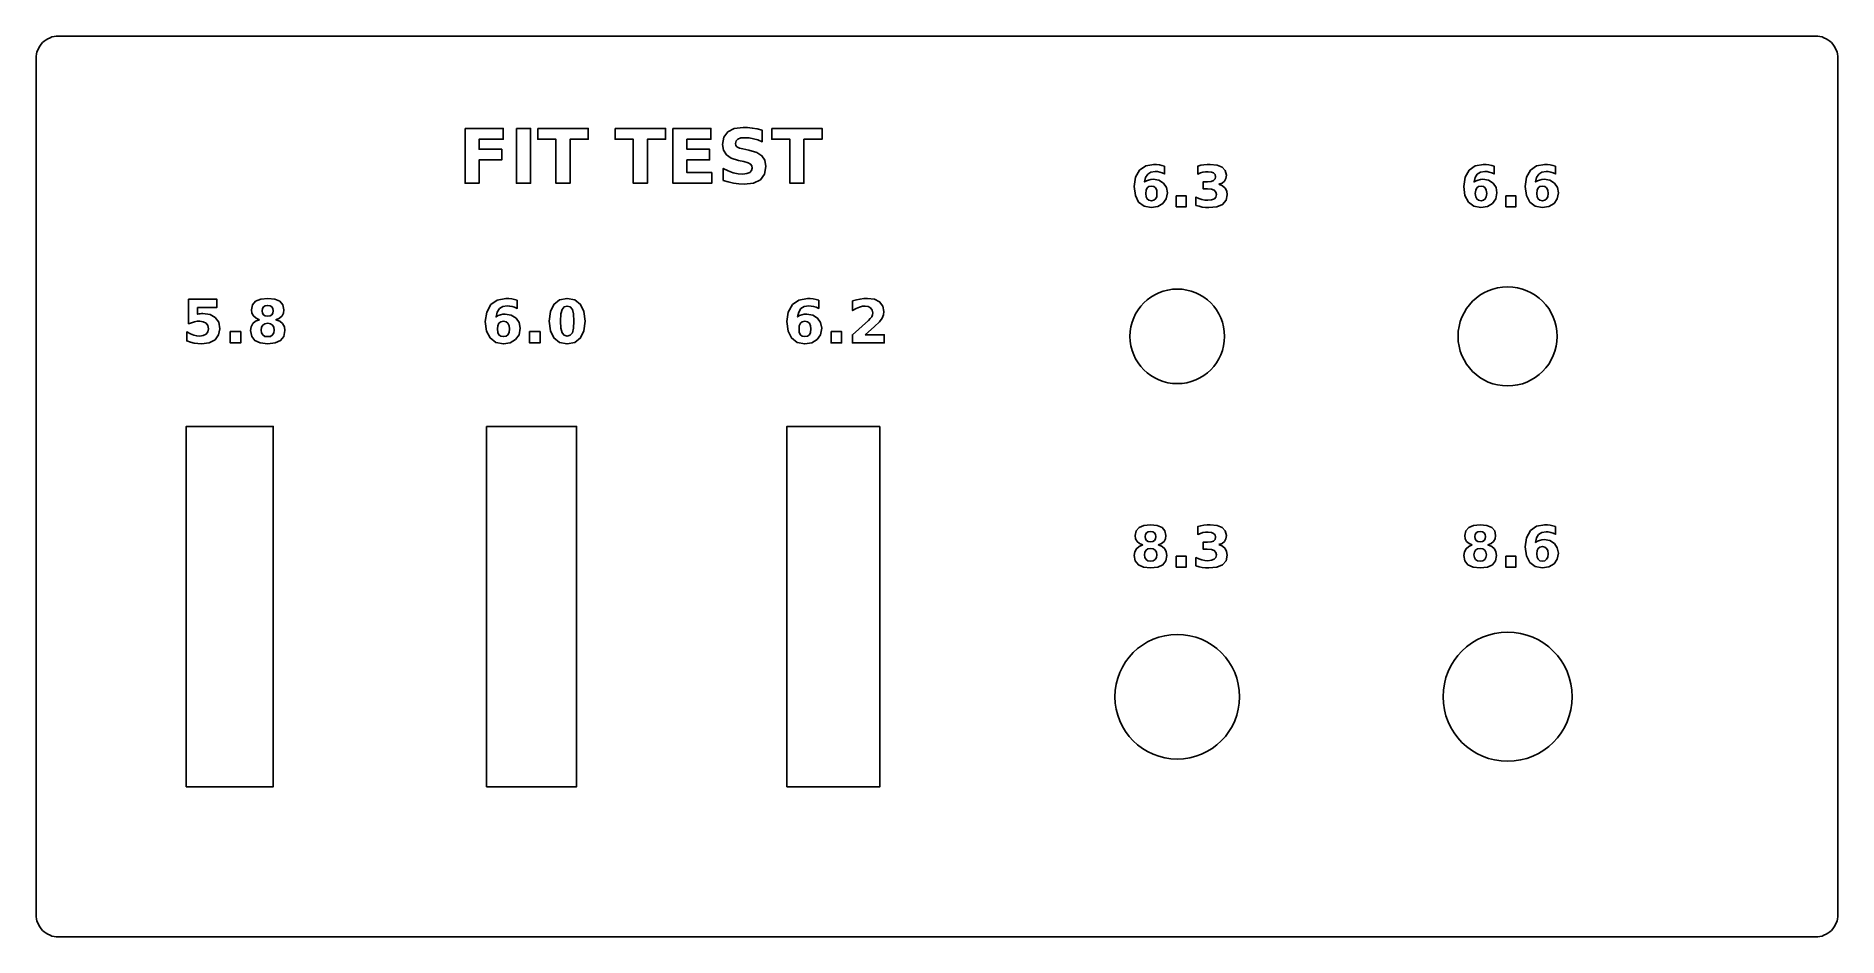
# Model space of a CAD drawing. Header units: millimetres. Extents: x 5 to 125, y 5 to 65.
import ezdxf

# ---------------------------------------------------------------- set-up
doc = ezdxf.new("R2010")
doc.units = ezdxf.units.MM
doc.layers.add('CUT', color=1, linetype='Continuous')
doc.layers.add('ENGRAVE', color=5, linetype='Continuous')

msp = doc.modelspace()

# ---------------------------------------------------------------- linework, layer by layer
at = {"layer": 'CUT'}
for points in [[(6.06, 5.06), (5.93, 5.11), (5.79, 5.18), (5.67, 5.25), (5.55, 5.34), (5.44, 5.44), (5.34, 5.55), (5.25, 5.67), (5.18, 5.79), (5.11, 5.93), (5.06, 6.06), (5.03, 6.21), (5.01, 6.35), (5, 6.5), (5, 63.5), (5.01, 63.65), (5.03, 63.79), (5.06, 63.94), (5.11, 64.07), (5.18, 64.21), (5.25, 64.33), (5.34, 64.45), (5.44, 64.56), (5.55, 64.66), (5.67, 64.75), (5.79, 64.82), (5.93, 64.89), (6.06, 64.94), (6.21, 64.97), (6.35, 64.99), (6.5, 65), (123.5, 65), (123.65, 64.99), (123.79, 64.97), (123.94, 64.94), (124.07, 64.89), (124.21, 64.82), (124.33, 64.75), (124.45, 64.66), (124.56, 64.56), (124.66, 64.45), (124.75, 64.33), (124.82, 64.21), (124.89, 64.07), (124.94, 63.94), (124.97, 63.79), (124.99, 63.65), (125, 63.5), (125, 6.5), (124.99, 6.35), (124.97, 6.21), (124.94, 6.06), (124.89, 5.93), (124.82, 5.79), (124.75, 5.67), (124.66, 5.55), (124.56, 5.44), (124.45, 5.34), (124.33, 5.25), (124.21, 5.18), (124.07, 5.11), (123.94, 5.06), (123.79, 5.03), (123.65, 5.01), (123.5, 5), (6.5, 5), (6.35, 5.01), (6.21, 5.03), (6.06, 5.06)], [(15, 15), (20.8, 15), (20.8, 39), (15, 39), (15, 15)], [(35, 39), (35, 15), (41, 15), (41, 39), (35, 39)], [(61.2, 39), (55, 39), (55, 15), (61.2, 15), (61.2, 39)]]:
    msp.add_lwpolyline(points, close=True, dxfattribs=at)
for centre, radius in [((81, 45), 3.15), ((103, 45), 3.3), ((103, 21), 4.3), ((81, 21), 4.15)]:
    msp.add_circle(centre, radius, dxfattribs=at)
at = {"layer": 'ENGRAVE'}
for points in [[(33.57, 58.85), (36.11, 58.85), (36.11, 58.13), (34.51, 58.13), (34.51, 57.46), (36.01, 57.46), (36.01, 56.75), (34.51, 56.75), (34.51, 55.2), (33.57, 55.2), (33.57, 58.85)], [(38.41, 58.85), (41.77, 58.85), (41.77, 58.13), (40.56, 58.13), (40.56, 55.2), (39.62, 55.2), (39.62, 58.13), (38.41, 58.13), (38.41, 58.85)], [(43.56, 58.85), (46.92, 58.85), (46.92, 58.13), (45.71, 58.13), (45.71, 55.2), (44.77, 55.2), (44.77, 58.13), (43.56, 58.13), (43.56, 58.85)], [(47.41, 58.85), (49.94, 58.85), (49.94, 58.13), (48.35, 58.13), (48.35, 57.46), (49.85, 57.46), (49.85, 56.75), (48.35, 56.75), (48.35, 55.91), (50, 55.91), (50, 55.2), (47.41, 55.2), (47.41, 58.85)], [(53.36, 58.73), (53.36, 57.96), (53.06, 58.08), (52.77, 58.16), (52.5, 58.21), (52.23, 58.23), (51.94, 58.21), (51.74, 58.14), (51.62, 58.02), (51.58, 57.85), (51.6, 57.72), (51.68, 57.62), (51.84, 57.54), (52.08, 57.48), (52.48, 57.4), (53, 57.25), (53.34, 57.03), (53.54, 56.73), (53.6, 56.32), (53.51, 55.79), (53.24, 55.42), (52.79, 55.2), (52.15, 55.13), (51.8, 55.15), (51.45, 55.2), (51.1, 55.28), (50.76, 55.39), (50.76, 56.18), (51.1, 56.02), (51.43, 55.9), (51.75, 55.83), (52.06, 55.81), (52.33, 55.84), (52.53, 55.91), (52.65, 56.04), (52.69, 56.21), (52.67, 56.36), (52.58, 56.47), (52.42, 56.56), (52.14, 56.64), (51.78, 56.72), (51.3, 56.87), (50.98, 57.09), (50.79, 57.39), (50.72, 57.78), (50.81, 58.26), (51.07, 58.62), (51.5, 58.84), (52.09, 58.91), (52.39, 58.9), (52.7, 58.87), (53.03, 58.81), (53.36, 58.73)], [(53.99, 58.85), (57.35, 58.85), (57.35, 58.13), (56.14, 58.13), (56.14, 55.2), (55.2, 55.2), (55.2, 58.13), (53.99, 58.13), (53.99, 58.85)], [(80.16, 56.33), (80.16, 55.82), (79.99, 55.89), (79.83, 55.94), (79.68, 55.97), (79.52, 55.98), (79.24, 55.94), (79.03, 55.8), (78.89, 55.58), (78.82, 55.28), (78.95, 55.36), (79.08, 55.41), (79.23, 55.45), (79.4, 55.46), (79.78, 55.4), (80.08, 55.21), (80.28, 54.92), (80.34, 54.56), (80.27, 54.16), (80.05, 53.85), (79.71, 53.65), (79.27, 53.58), (78.79, 53.67), (78.43, 53.94), (78.21, 54.38), (78.14, 54.98), (78.23, 55.59), (78.49, 56.06), (78.9, 56.35), (79.43, 56.45), (79.62, 56.44), (79.81, 56.42), (79.98, 56.38), (80.16, 56.33)], [(83.76, 55.13), (84.01, 55.03), (84.19, 54.87), (84.3, 54.67), (84.33, 54.42), (84.25, 54.06), (84.02, 53.79), (83.63, 53.63), (83.1, 53.58), (82.88, 53.59), (82.67, 53.61), (82.46, 53.66), (82.24, 53.72), (82.24, 54.27), (82.44, 54.18), (82.64, 54.12), (82.84, 54.08), (83.03, 54.06), (83.28, 54.09), (83.47, 54.16), (83.58, 54.28), (83.62, 54.44), (83.58, 54.61), (83.46, 54.73), (83.27, 54.8), (83.01, 54.83), (82.72, 54.83), (82.72, 55.29), (83.02, 55.29), (83.26, 55.31), (83.42, 55.37), (83.52, 55.48), (83.55, 55.63), (83.52, 55.77), (83.42, 55.88), (83.27, 55.94), (83.06, 55.96), (82.89, 55.95), (82.71, 55.93), (82.54, 55.88), (82.36, 55.81), (82.36, 56.33), (82.57, 56.39), (82.78, 56.42), (82.99, 56.44), (83.19, 56.45), (83.66, 56.41), (84, 56.27), (84.2, 56.05), (84.27, 55.74), (84.24, 55.52), (84.14, 55.34), (83.98, 55.21), (83.76, 55.13)], [(102.11, 56.33), (102.11, 55.82), (101.94, 55.89), (101.78, 55.94), (101.63, 55.97), (101.48, 55.98), (101.19, 55.94), (100.98, 55.8), (100.84, 55.58), (100.77, 55.28), (100.9, 55.36), (101.04, 55.41), (101.19, 55.45), (101.35, 55.46), (101.73, 55.4), (102.03, 55.21), (102.23, 54.92), (102.29, 54.56), (102.22, 54.16), (102, 53.85), (101.66, 53.65), (101.22, 53.58), (100.74, 53.67), (100.39, 53.94), (100.16, 54.38), (100.09, 54.98), (100.18, 55.59), (100.44, 56.06), (100.85, 56.35), (101.39, 56.45), (101.57, 56.44), (101.76, 56.42), (101.94, 56.38), (102.11, 56.33)], [(106.2, 56.33), (106.2, 55.82), (106.03, 55.89), (105.87, 55.94), (105.71, 55.97), (105.56, 55.98), (105.28, 55.94), (105.07, 55.8), (104.93, 55.58), (104.86, 55.28), (104.99, 55.36), (105.12, 55.41), (105.27, 55.45), (105.44, 55.46), (105.82, 55.4), (106.12, 55.21), (106.32, 54.92), (106.38, 54.56), (106.31, 54.16), (106.09, 53.85), (105.75, 53.65), (105.31, 53.58), (104.83, 53.67), (104.47, 53.94), (104.25, 54.38), (104.18, 54.98), (104.26, 55.59), (104.52, 56.06), (104.93, 56.35), (105.47, 56.45), (105.66, 56.44), (105.84, 56.42), (106.02, 56.38), (106.2, 56.33)], [(79.28, 55), (79.11, 54.97), (79, 54.88), (78.93, 54.73), (78.9, 54.51), (78.93, 54.3), (79, 54.15), (79.11, 54.06), (79.28, 54.03), (79.44, 54.06), (79.56, 54.15), (79.63, 54.3), (79.65, 54.51), (79.63, 54.73), (79.56, 54.88), (79.44, 54.97), (79.28, 55)], [(101.23, 55), (101.07, 54.97), (100.95, 54.88), (100.88, 54.73), (100.85, 54.51), (100.88, 54.3), (100.95, 54.15), (101.07, 54.06), (101.23, 54.03), (101.39, 54.06), (101.51, 54.15), (101.58, 54.3), (101.61, 54.51), (101.58, 54.73), (101.51, 54.88), (101.39, 54.97), (101.23, 55)], [(105.32, 55), (105.15, 54.97), (105.04, 54.88), (104.97, 54.73), (104.94, 54.51), (104.97, 54.3), (105.04, 54.15), (105.15, 54.06), (105.32, 54.03), (105.48, 54.06), (105.6, 54.15), (105.67, 54.3), (105.69, 54.51), (105.67, 54.73), (105.6, 54.88), (105.48, 54.97), (105.32, 55)], [(15.16, 47.48), (17.03, 47.48), (17.03, 46.92), (15.76, 46.92), (15.76, 46.47), (15.85, 46.49), (15.93, 46.51), (16.02, 46.52), (16.11, 46.52), (16.59, 46.45), (16.94, 46.25), (17.17, 45.94), (17.24, 45.51), (17.16, 45.09), (16.92, 44.77), (16.53, 44.57), (16.02, 44.5), (15.77, 44.52), (15.53, 44.55), (15.29, 44.61), (15.04, 44.7), (15.04, 45.29), (15.28, 45.17), (15.5, 45.08), (15.7, 45.03), (15.9, 45.02), (16.14, 45.05), (16.33, 45.15), (16.45, 45.31), (16.49, 45.51), (16.45, 45.72), (16.33, 45.87), (16.14, 45.97), (15.9, 46.01), (15.73, 46), (15.55, 45.97), (15.36, 45.91), (15.16, 45.84), (15.16, 47.48)], [(19.88, 46.11), (19.65, 46.21), (19.48, 46.36), (19.38, 46.55), (19.35, 46.77), (19.42, 47.1), (19.62, 47.34), (19.96, 47.48), (20.43, 47.53), (20.9, 47.48), (21.23, 47.34), (21.44, 47.1), (21.51, 46.77), (21.48, 46.55), (21.38, 46.36), (21.21, 46.21), (20.97, 46.11), (21.23, 46.01), (21.42, 45.85), (21.54, 45.64), (21.57, 45.38), (21.5, 45), (21.29, 44.73), (20.93, 44.56), (20.43, 44.5), (19.93, 44.56), (19.57, 44.73), (19.36, 45), (19.28, 45.38), (19.32, 45.64), (19.43, 45.85), (19.62, 46.01), (19.88, 46.11)], [(20.06, 46.7), (20.08, 46.54), (20.15, 46.43), (20.27, 46.36), (20.43, 46.34), (20.59, 46.36), (20.7, 46.43), (20.77, 46.54), (20.8, 46.7), (20.77, 46.85), (20.7, 46.96), (20.59, 47.03), (20.43, 47.06), (20.27, 47.03), (20.15, 46.96), (20.08, 46.85), (20.06, 46.7)], [(37.05, 47.4), (37.05, 46.86), (36.87, 46.94), (36.7, 46.99), (36.54, 47.02), (36.38, 47.03), (36.09, 46.99), (35.86, 46.85), (35.71, 46.61), (35.64, 46.29), (35.78, 46.38), (35.92, 46.44), (36.08, 46.47), (36.25, 46.48), (36.65, 46.42), (36.97, 46.22), (37.18, 45.92), (37.24, 45.54), (37.17, 45.11), (36.94, 44.79), (36.58, 44.57), (36.12, 44.5), (35.61, 44.6), (35.24, 44.89), (35, 45.35), (34.92, 45.98), (35.02, 46.62), (35.29, 47.11), (35.72, 47.42), (36.29, 47.52), (36.49, 47.52), (36.68, 47.49), (36.87, 47.45), (37.05, 47.4)], [(41.57, 46.02), (41.49, 45.37), (41.26, 44.9), (40.88, 44.6), (40.37, 44.5), (39.86, 44.6), (39.48, 44.9), (39.25, 45.37), (39.17, 46.02), (39.25, 46.66), (39.48, 47.13), (39.86, 47.43), (40.37, 47.53), (40.88, 47.43), (41.26, 47.13), (41.49, 46.66), (41.57, 46.02)], [(40.82, 46.02), (40.79, 46.49), (40.72, 46.79), (40.58, 46.96), (40.37, 47.02), (40.16, 46.96), (40.03, 46.79), (39.95, 46.49), (39.92, 46.02), (39.95, 45.55), (40.03, 45.24), (40.16, 45.07), (40.37, 45.02), (40.58, 45.07), (40.72, 45.24), (40.79, 45.55), (40.82, 46.02)], [(57.13, 47.4), (57.13, 46.86), (56.95, 46.94), (56.78, 46.99), (56.62, 47.02), (56.46, 47.03), (56.16, 46.99), (55.94, 46.85), (55.79, 46.61), (55.72, 46.29), (55.85, 46.38), (56, 46.44), (56.16, 46.47), (56.33, 46.48), (56.73, 46.42), (57.05, 46.22), (57.25, 45.92), (57.32, 45.54), (57.25, 45.11), (57.02, 44.79), (56.66, 44.57), (56.19, 44.5), (55.69, 44.6), (55.31, 44.89), (55.08, 45.35), (55, 45.98), (55.09, 46.62), (55.37, 47.11), (55.8, 47.42), (56.37, 47.52), (56.56, 47.52), (56.76, 47.49), (56.95, 47.45), (57.13, 47.4)], [(60.21, 45.11), (61.49, 45.11), (61.49, 44.56), (59.37, 44.56), (59.37, 45.11), (60.44, 46.05), (60.56, 46.18), (60.65, 46.3), (60.7, 46.43), (60.72, 46.56), (60.68, 46.74), (60.58, 46.89), (60.42, 46.98), (60.21, 47.02), (60.03, 47), (59.83, 46.94), (59.61, 46.85), (59.38, 46.72), (59.38, 47.36), (59.63, 47.43), (59.88, 47.48), (60.13, 47.52), (60.37, 47.53), (60.84, 47.47), (61.18, 47.3), (61.4, 47.02), (61.47, 46.66), (61.44, 46.43), (61.35, 46.21), (61.16, 45.97), (60.83, 45.66), (60.21, 45.11)], [(20.43, 45.87), (20.24, 45.84), (20.11, 45.75), (20.02, 45.61), (19.99, 45.42), (20.02, 45.23), (20.11, 45.09), (20.24, 45), (20.43, 44.98), (20.62, 45), (20.75, 45.09), (20.83, 45.23), (20.86, 45.42), (20.83, 45.61), (20.75, 45.75), (20.62, 45.84), (20.43, 45.87)], [(36.12, 46), (35.95, 45.97), (35.83, 45.87), (35.75, 45.71), (35.73, 45.49), (35.75, 45.26), (35.83, 45.1), (35.95, 45.01), (36.12, 44.98), (36.3, 45.01), (36.42, 45.1), (36.5, 45.26), (36.52, 45.49), (36.5, 45.71), (36.42, 45.87), (36.3, 45.97), (36.12, 46)], [(56.2, 46), (56.03, 45.97), (55.91, 45.87), (55.83, 45.71), (55.81, 45.49), (55.83, 45.26), (55.91, 45.1), (56.03, 45.01), (56.2, 44.98), (56.38, 45.01), (56.5, 45.1), (56.57, 45.26), (56.6, 45.49), (56.57, 45.71), (56.5, 45.87), (56.38, 45.97), (56.2, 46)], [(78.7, 31.11), (78.48, 31.2), (78.32, 31.34), (78.23, 31.52), (78.19, 31.73), (78.26, 32.04), (78.46, 32.27), (78.78, 32.41), (79.22, 32.45), (79.67, 32.41), (79.99, 32.27), (80.18, 32.04), (80.25, 31.73), (80.22, 31.52), (80.12, 31.34), (79.96, 31.2), (79.74, 31.11), (79.99, 31), (80.17, 30.85), (80.27, 30.66), (80.31, 30.41), (80.24, 30.05), (80.04, 29.79), (79.7, 29.63), (79.22, 29.58), (78.75, 29.63), (78.41, 29.79), (78.2, 30.05), (78.13, 30.41), (78.17, 30.66), (78.28, 30.85), (78.46, 31), (78.7, 31.11)], [(83.76, 31.13), (84.01, 31.03), (84.18, 30.87), (84.29, 30.67), (84.33, 30.42), (84.25, 30.06), (84.01, 29.79), (83.63, 29.63), (83.1, 29.58), (82.88, 29.59), (82.67, 29.61), (82.45, 29.66), (82.24, 29.72), (82.24, 30.27), (82.44, 30.18), (82.64, 30.12), (82.84, 30.08), (83.03, 30.06), (83.28, 30.09), (83.46, 30.16), (83.58, 30.28), (83.62, 30.44), (83.58, 30.61), (83.46, 30.73), (83.27, 30.8), (83, 30.83), (82.72, 30.83), (82.72, 31.29), (83.02, 31.29), (83.25, 31.31), (83.42, 31.37), (83.52, 31.48), (83.55, 31.63), (83.52, 31.77), (83.42, 31.88), (83.27, 31.94), (83.06, 31.96), (82.89, 31.95), (82.71, 31.93), (82.54, 31.88), (82.36, 31.81), (82.36, 32.33), (82.57, 32.39), (82.78, 32.42), (82.99, 32.44), (83.19, 32.45), (83.66, 32.41), (84, 32.27), (84.2, 32.05), (84.27, 31.74), (84.23, 31.52), (84.14, 31.34), (83.98, 31.21), (83.76, 31.13)], [(100.65, 31.11), (100.43, 31.2), (100.27, 31.34), (100.18, 31.52), (100.15, 31.73), (100.21, 32.04), (100.41, 32.27), (100.73, 32.41), (101.18, 32.45), (101.62, 32.41), (101.94, 32.27), (102.14, 32.04), (102.2, 31.73), (102.17, 31.52), (102.07, 31.34), (101.91, 31.2), (101.69, 31.11), (101.94, 31), (102.12, 30.85), (102.22, 30.66), (102.26, 30.41), (102.19, 30.05), (101.99, 29.79), (101.65, 29.63), (101.18, 29.58), (100.7, 29.63), (100.36, 29.79), (100.15, 30.05), (100.08, 30.41), (100.12, 30.66), (100.23, 30.85), (100.41, 31), (100.65, 31.11)], [(106.2, 32.33), (106.2, 31.82), (106.03, 31.89), (105.87, 31.94), (105.71, 31.97), (105.56, 31.98), (105.28, 31.94), (105.06, 31.8), (104.92, 31.58), (104.86, 31.28), (104.98, 31.36), (105.12, 31.41), (105.27, 31.45), (105.43, 31.46), (105.82, 31.4), (106.12, 31.21), (106.31, 30.92), (106.38, 30.56), (106.31, 30.16), (106.09, 29.85), (105.75, 29.65), (105.31, 29.58), (104.83, 29.67), (104.47, 29.94), (104.25, 30.38), (104.18, 30.98), (104.26, 31.59), (104.52, 32.06), (104.93, 32.35), (105.47, 32.45), (105.66, 32.44), (105.84, 32.42), (106.02, 32.38), (106.2, 32.33)], [(78.87, 31.66), (78.89, 31.52), (78.96, 31.41), (79.07, 31.34), (79.22, 31.32), (79.37, 31.34), (79.48, 31.41), (79.55, 31.52), (79.57, 31.66), (79.55, 31.81), (79.48, 31.91), (79.37, 31.98), (79.22, 32), (79.07, 31.98), (78.96, 31.91), (78.89, 31.81), (78.87, 31.66)], [(100.82, 31.66), (100.84, 31.52), (100.91, 31.41), (101.02, 31.34), (101.18, 31.32), (101.32, 31.34), (101.43, 31.41), (101.5, 31.52), (101.52, 31.66), (101.5, 31.81), (101.43, 31.91), (101.32, 31.98), (101.18, 32), (101.02, 31.98), (100.91, 31.91), (100.84, 31.81), (100.82, 31.66)], [(79.22, 30.87), (79.05, 30.84), (78.92, 30.76), (78.84, 30.63), (78.81, 30.45), (78.84, 30.27), (78.92, 30.14), (79.05, 30.05), (79.22, 30.03), (79.4, 30.05), (79.53, 30.14), (79.61, 30.27), (79.63, 30.45), (79.61, 30.63), (79.53, 30.76), (79.4, 30.84), (79.22, 30.87)], [(101.18, 30.87), (101, 30.84), (100.87, 30.76), (100.79, 30.63), (100.76, 30.45), (100.79, 30.27), (100.87, 30.14), (101, 30.05), (101.18, 30.03), (101.35, 30.05), (101.48, 30.14), (101.56, 30.27), (101.59, 30.45), (101.56, 30.63), (101.48, 30.76), (101.35, 30.84), (101.18, 30.87)], [(105.32, 31), (105.15, 30.97), (105.03, 30.88), (104.96, 30.73), (104.94, 30.51), (104.96, 30.3), (105.03, 30.15), (105.15, 30.06), (105.32, 30.03), (105.48, 30.06), (105.6, 30.15), (105.67, 30.3), (105.69, 30.51), (105.67, 30.73), (105.6, 30.88), (105.48, 30.97), (105.32, 31)]]:
    msp.add_lwpolyline(points, close=True, dxfattribs=at)
for points in [[(36.99, 58.85), (37.93, 58.85), (37.93, 55.2), (36.99, 55.2), (36.99, 58.85)], [(80.93, 54.35), (81.6, 54.35), (81.6, 53.63), (80.93, 53.63), (80.93, 54.35)], [(102.89, 54.35), (103.55, 54.35), (103.55, 53.63), (102.89, 53.63), (102.89, 54.35)], [(17.93, 45.32), (18.63, 45.32), (18.63, 44.56), (17.93, 44.56), (17.93, 45.32)], [(37.87, 45.32), (38.57, 45.32), (38.57, 44.56), (37.87, 44.56), (37.87, 45.32)], [(57.95, 45.32), (58.65, 45.32), (58.65, 44.56), (57.95, 44.56), (57.95, 45.32)], [(80.93, 30.35), (81.6, 30.35), (81.6, 29.63), (80.93, 29.63), (80.93, 30.35)], [(102.88, 30.35), (103.55, 30.35), (103.55, 29.63), (102.88, 29.63), (102.88, 30.35)]]:
    msp.add_lwpolyline(points, dxfattribs=at)

doc.saveas('drawing.dxf')
